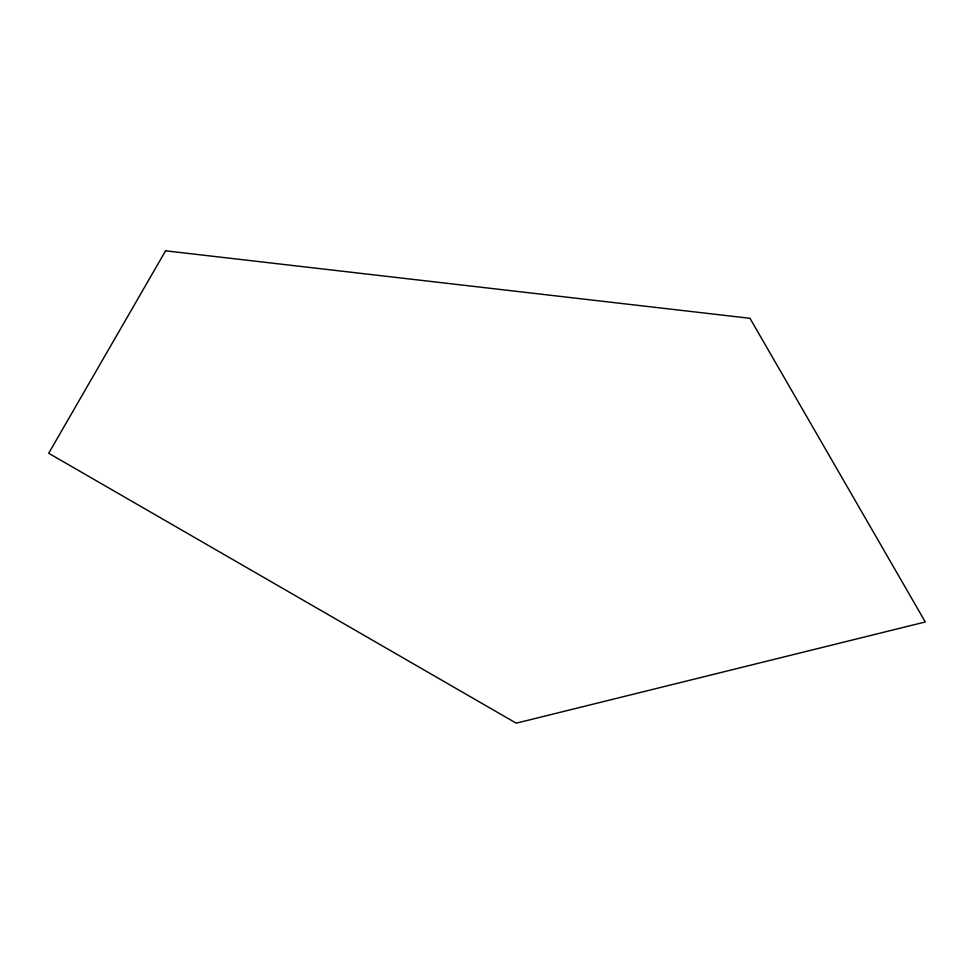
<?xml version="1.0" encoding="UTF-8"?>
<svg xmlns="http://www.w3.org/2000/svg" width="974" height="974" viewBox="0 0 974 974"><rect width="100%" height="100%" fill="white"/><g stroke="black" fill="none" stroke-linecap="round" stroke-linejoin="round"><path stroke-width="1.46" d="M165.58 250.817L48.7 453.263L516.22 723.183L925.3 621.96L749.98 318.303L165.58 250.817"/></g></svg>
